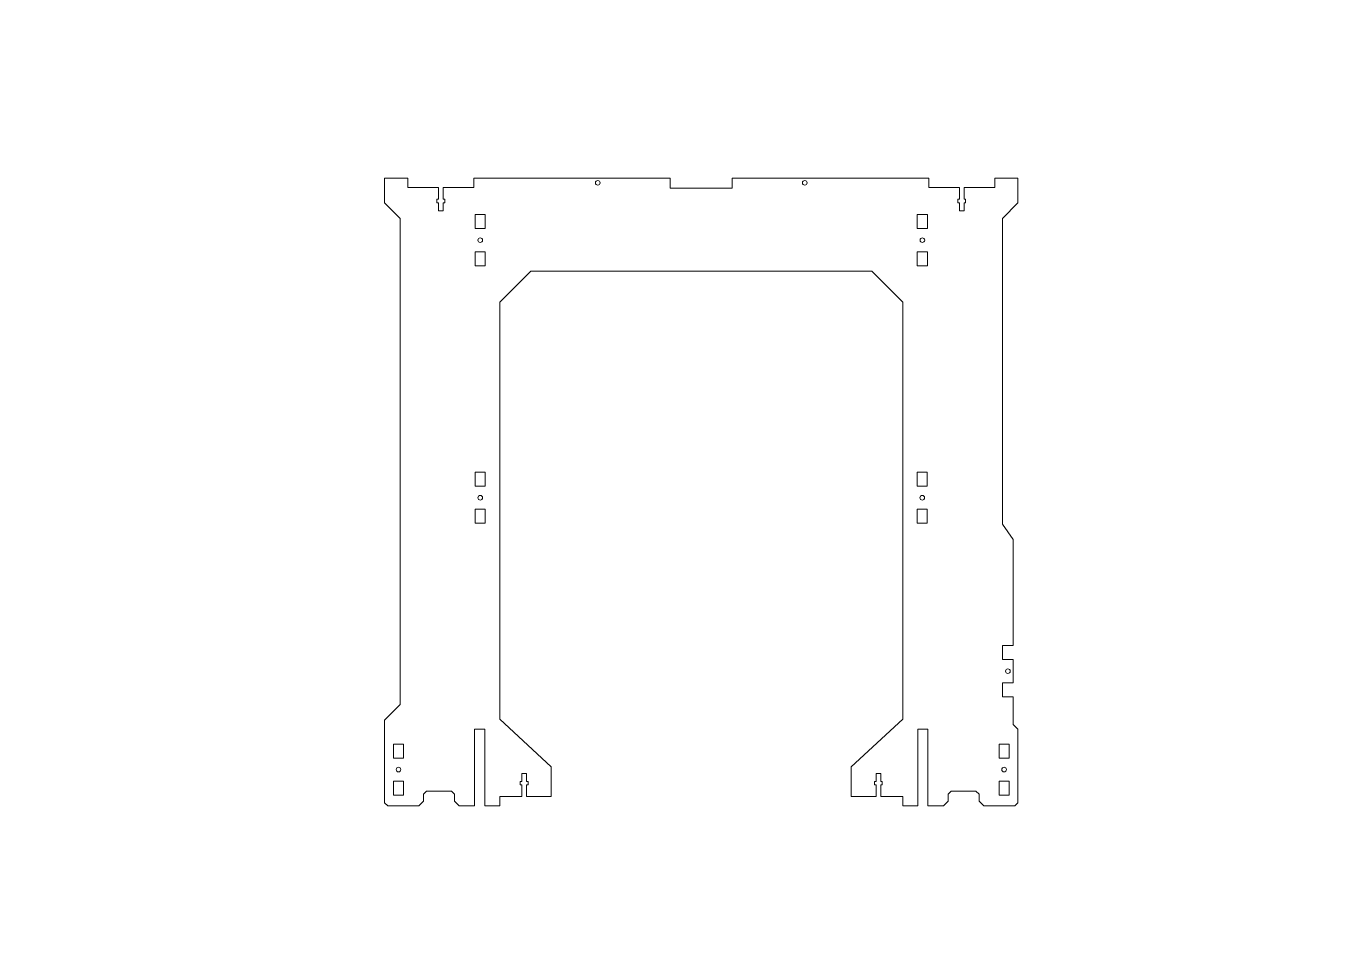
# Model space of a CAD drawing. Header units: millimetres. Extents: x 0 to 841, y 0 to 594.
import ezdxf

# ---------------------------------------------------------------- set-up
doc = ezdxf.new("R2010")
doc.units = ezdxf.units.MM
for name, pattern in [('K5LT32768', [0]), ('K5LT32769', [0]), ('K5LT32770', [0])]:
    doc.linetypes.add(name, pattern=pattern)

msp = doc.modelspace()

# ---------------------------------------------------------------- linework, layer by layer
at = {"color": 7, "linetype": 'K5LT32768', "lineweight": 18}
for p, q in [((231.45, 495.75), (231.45, 479.75)), ((231.45, 495.75), (246.45, 495.75)), ((246.45, 495.75), (246.45, 489.75)), ((246.45, 489.75), (266.25, 489.75)), ((266.25, 489.75), (266.25, 482.25)), ((289.05, 489.75), (269.25, 489.75)), ((269.25, 482.25), (269.25, 489.75)), ((289.05, 495.75), (289.05, 489.75)), ((289.05, 495.75), (415.85, 495.75)), ((415.85, 495.75), (415.85, 489.25)), ((415.85, 489.25), (455.85, 489.25)), ((455.85, 489.25), (455.85, 495.75)), ((455.85, 495.75), (582.65, 495.75)), ((582.65, 495.75), (582.65, 489.75)), ((582.65, 489.75), (602.45, 489.75)), ((602.45, 489.75), (602.45, 482.25)), ((625.25, 489.75), (605.45, 489.75)), ((605.45, 482.25), (605.45, 489.75)), ((640.25, 495.75), (625.25, 495.75)), ((625.25, 495.75), (625.25, 489.75)), ((640.25, 495.75), (640.25, 479.75)), ((241.45, 469.75), (231.45, 479.75)), ((265.25, 479.95), (265.25, 482.25)), ((265.25, 482.25), (266.25, 482.25)), ((266.25, 479.95), (265.25, 479.95)), ((266.25, 479.95), (266.25, 474.75)), ((269.25, 482.25), (270.25, 482.25)), ((269.25, 474.75), (269.25, 479.95)), ((270.25, 479.95), (269.25, 479.95)), ((270.25, 482.25), (270.25, 479.95)), ((601.45, 479.95), (601.45, 482.25)), ((601.45, 482.25), (602.45, 482.25)), ((602.45, 479.95), (601.45, 479.95)), ((602.45, 479.95), (602.45, 474.75)), ((605.45, 482.25), (606.45, 482.25)), ((605.45, 474.75), (605.45, 479.95)), ((606.45, 479.95), (605.45, 479.95)), ((606.45, 482.25), (606.45, 479.95)), ((630.25, 469.75), (640.25, 479.75)), ((266.25, 474.75), (269.25, 474.75)), ((602.45, 474.75), (605.45, 474.75)), ((241.45, 155.85), (241.45, 469.75)), ((630.25, 272.45), (630.25, 469.75)), ((325.85, 435.75), (305.85, 415.75)), ((325.85, 435.75), (545.85, 435.75)), ((545.85, 435.75), (565.85, 415.75)), ((305.85, 146.45), (305.85, 415.75)), ((565.85, 146.45), (565.85, 415.75)), ((630.25, 272.45), (637.25, 262.45)), ((637.25, 262.45), (637.25, 193.95)), ((630.35, 184.95), (630.35, 193.95)), ((630.35, 193.95), (637.25, 193.95)), ((637.25, 184.95), (630.35, 184.95)), ((637.25, 184.95), (637.25, 169.95)), ((630.35, 169.95), (630.35, 160.95)), ((630.35, 169.95), (637.25, 169.95)), ((630.35, 160.95), (637.25, 160.95)), ((637.25, 160.95), (637.25, 142.95)), ((241.45, 155.85), (231.45, 145.85)), ((231.45, 145.85), (231.45, 92.45)), ((305.85, 146.45), (339.05, 115.67)), ((565.85, 146.45), (532.65, 115.67)), ((289.55, 90.45), (289.55, 139.95)), ((289.55, 139.95), (296.05, 139.95)), ((296.05, 139.95), (296.05, 90.45)), ((582.15, 139.95), (575.65, 139.95)), ((575.65, 139.95), (575.65, 90.45)), ((582.15, 90.45), (582.15, 139.95)), ((637.25, 142.95), (640.25, 139.95)), ((640.25, 139.95), (640.25, 92.45)), ((320.05, 106.25), (320.05, 111.45)), ((320.05, 111.45), (323.05, 111.45)), ((323.05, 111.45), (323.05, 106.25)), ((339.05, 96.45), (339.05, 115.67)), ((532.65, 96.45), (532.65, 115.67)), ((551.65, 111.45), (548.65, 111.45)), ((548.65, 111.45), (548.65, 106.25)), ((551.65, 106.25), (551.65, 111.45)), ((320.05, 106.25), (319.05, 106.25)), ((319.05, 106.25), (319.05, 103.95)), ((319.05, 103.95), (320.05, 103.95)), ((320.05, 96.45), (320.05, 103.95)), ((324.05, 106.25), (323.05, 106.25)), ((323.05, 103.95), (323.05, 96.45)), ((323.05, 103.95), (324.05, 103.95)), ((324.05, 103.95), (324.05, 106.25)), ((547.65, 103.95), (547.65, 106.25)), ((547.65, 106.25), (548.65, 106.25)), ((548.65, 103.95), (547.65, 103.95)), ((548.65, 103.95), (548.65, 96.45)), ((551.65, 106.25), (552.65, 106.25)), ((551.65, 96.45), (551.65, 103.95)), ((552.65, 103.95), (551.65, 103.95)), ((552.65, 106.25), (552.65, 103.95)), ((256.55, 93.45), (253.55, 90.45)), ((258.55, 99.95), (256.55, 97.95)), ((256.55, 97.95), (256.55, 93.45)), ((274.55, 99.95), (258.55, 99.95)), ((274.55, 99.95), (276.55, 97.95)), ((276.55, 93.45), (276.55, 97.95)), ((276.55, 93.45), (279.55, 90.45)), ((305.85, 96.45), (320.05, 96.45)), ((305.85, 90.45), (305.85, 96.45)), ((323.05, 96.45), (339.05, 96.45)), ((548.65, 96.45), (532.65, 96.45)), ((565.85, 96.45), (551.65, 96.45)), ((565.85, 90.45), (565.85, 96.45)), ((595.15, 93.45), (592.15, 90.45)), ((597.15, 99.95), (595.15, 97.95)), ((595.15, 93.45), (595.15, 97.95)), ((597.15, 99.95), (613.15, 99.95)), ((613.15, 99.95), (615.15, 97.95)), ((615.15, 97.95), (615.15, 93.45)), ((615.15, 93.45), (618.15, 90.45)), ((231.45, 92.45), (233.45, 90.45)), ((233.45, 90.45), (253.55, 90.45)), ((289.55, 90.45), (279.55, 90.45)), ((296.05, 90.45), (305.85, 90.45)), ((575.65, 90.45), (565.85, 90.45)), ((582.15, 90.45), (592.15, 90.45)), ((638.25, 90.45), (618.15, 90.45)), ((640.25, 92.45), (638.25, 90.45))]:
    msp.add_line(p, q, dxfattribs=at)
at = {"color": 3, "linetype": 'K5LT32770', "lineweight": 18, "true_color": 0x00ff00}
for p, q in [((296.4, 472.25), (289.9, 472.25)), ((289.9, 472.25), (289.9, 463.25)), ((296.4, 472.25), (296.4, 463.25)), ((581.8, 472.25), (575.3, 472.25)), ((575.3, 472.25), (575.3, 463.25)), ((581.8, 472.25), (581.8, 463.25)), ((296.4, 463.25), (289.9, 463.25)), ((581.8, 463.25), (575.3, 463.25)), ((296.4, 448.25), (289.9, 448.25)), ((289.9, 448.25), (289.9, 439.25)), ((296.4, 448.25), (296.4, 439.25)), ((581.8, 448.25), (575.3, 448.25)), ((575.3, 448.25), (575.3, 439.25)), ((581.8, 448.25), (581.8, 439.25)), ((296.4, 439.25), (289.9, 439.25)), ((581.8, 439.25), (575.3, 439.25)), ((296.45, 305.95), (289.95, 305.95)), ((289.95, 305.95), (289.95, 296.95)), ((296.45, 305.95), (296.45, 296.95)), ((581.75, 305.95), (575.25, 305.95)), ((575.25, 305.95), (575.25, 296.95)), ((581.75, 305.95), (581.75, 296.95)), ((296.45, 296.95), (289.95, 296.95)), ((581.75, 296.95), (575.25, 296.95)), ((296.45, 281.95), (289.95, 281.95)), ((289.95, 281.95), (289.95, 272.95)), ((296.45, 281.95), (296.45, 272.95)), ((581.75, 281.95), (575.25, 281.95)), ((575.25, 281.95), (575.25, 272.95)), ((581.75, 281.95), (581.75, 272.95)), ((296.45, 272.95), (289.95, 272.95)), ((581.75, 272.95), (575.25, 272.95)), ((237.15, 121.35), (237.15, 130.35)), ((237.15, 130.35), (243.65, 130.35)), ((243.65, 121.35), (243.65, 130.35)), ((628.05, 121.35), (628.05, 130.35)), ((628.05, 130.35), (634.55, 130.35)), ((634.55, 121.35), (634.55, 130.35)), ((243.65, 121.35), (237.15, 121.35)), ((634.55, 121.35), (628.05, 121.35)), ((237.15, 106.35), (237.15, 97.35)), ((237.15, 106.35), (243.65, 106.35)), ((243.65, 106.35), (243.65, 97.35)), ((628.05, 106.35), (628.05, 97.35)), ((628.05, 106.35), (634.55, 106.35)), ((634.55, 106.35), (634.55, 97.35)), ((237.15, 97.35), (243.65, 97.35)), ((628.05, 97.35), (634.55, 97.35))]:
    msp.add_line(p, q, dxfattribs=at)
at = {"color": 1, "linetype": 'K5LT32769', "lineweight": 18, "true_color": 0xff0000}
for centre in [(369.05, 492.75), (502.65, 492.75), (293.15, 455.75), (578.55, 455.75), (293.2, 289.45), (578.5, 289.45), (633.75, 177.45), (240.4, 113.85), (631.3, 113.85)]:
    msp.add_circle(centre, 1.5, dxfattribs=at)

doc.saveas('drawing.dxf')
